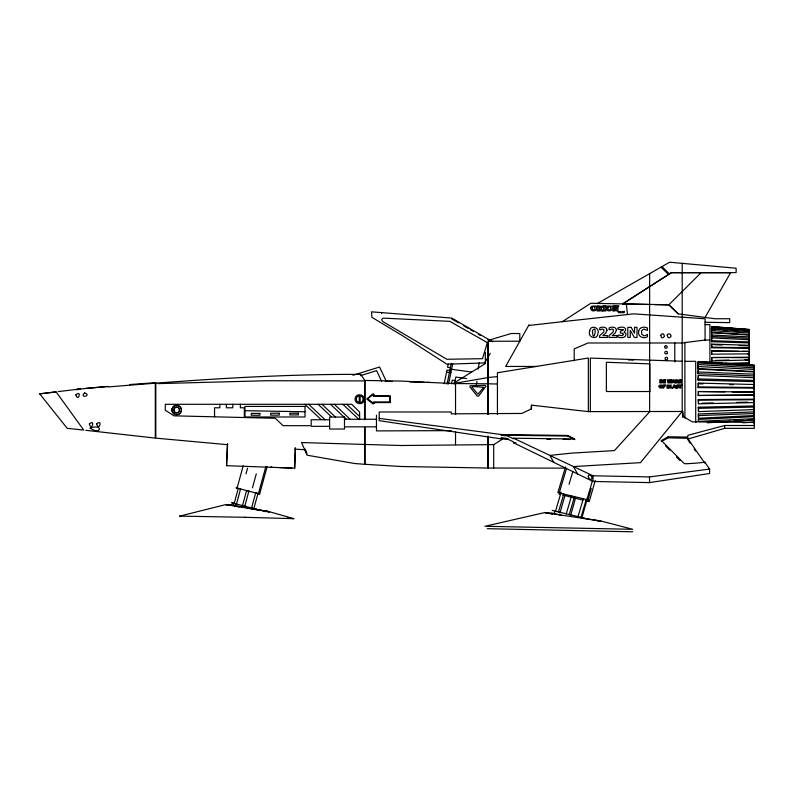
<?xml version="1.0" encoding="UTF-8"?>
<svg xmlns="http://www.w3.org/2000/svg" width="794" height="794" viewBox="0 0 794 794"><rect width="100%" height="100%" fill="white"/><g stroke="black" fill="none" stroke-linecap="round" stroke-linejoin="round"><path stroke-width="1.19" d="M531.444 409.178L531.523 405.158L588.354 411.62L682.651 411.471L683.029 416.413L692.279 421.852L754.3 422.388M295.279 447.568L294.713 468.142L226.548 465.691L227.372 443.925M227.65 443.925L226.548 465.691M294.594 468.142L295.437 448.799M749.169 331.485L749.318 329.48L711.603 326.592L711.464 328.518M711.632 327.277L711.434 329.609L711.434 328.815M749.318 330.145L749.169 331.981L749.169 331.356M749.169 332.339L749.318 329.828L711.573 326.939L711.632 328.25M711.603 329.004L711.464 332.319L749.169 334.691L749.318 332.994L711.603 330.632L711.603 329.004L749.318 331.713L749.318 333.758M711.464 332.319L711.603 330.632M749.169 333.401L749.318 331.713M749.169 335.386L749.318 332.398M754.082 367.572L754.3 365.111L698.224 361.558L698.005 363.92M754.082 369.111L754.3 365.538L698.174 361.985L697.956 365.27L697.956 364.287M754.082 368.615L754.3 365.538M754.3 365.915L754.082 368.178L754.082 367.414M754.082 372.366L754.3 367.85L698.224 364.525L698.005 368.605L754.082 371.503L754.3 369.428L698.224 366.52L698.005 368.605M749.169 339.246L749.318 335.088L711.632 332.746L711.493 336.448L749.169 338.294L749.318 336.894L711.632 335.058L711.493 336.448M749.169 336.477L749.318 335.088M754.082 369.925L754.3 367.85M531.523 405.158L531.107 409.029L521.797 413.446L451.27 413.843L451.27 411.987L379.204 411.987L379.204 420.681L501.222 438.884L508.607 439.132M754.082 370.699L754.3 368.694M749.169 337.41L749.318 336.09M754.082 377.11L754.3 371.999L698.263 369.111L698.045 373.676L754.082 375.939L754.3 374.222L698.263 371.959L698.045 373.676M754.082 373.716L754.3 371.999M754.082 374.847L754.3 373.23M749.169 344.11L749.318 339.713L711.672 337.887L711.523 341.718L749.169 342.919L749.318 341.906L711.672 340.705L711.523 341.718M749.169 340.715L749.318 339.713M749.169 341.827L749.318 340.914M754.082 383.085L754.3 377.676L698.313 375.443L698.095 380.147L754.082 381.626L754.3 380.386L698.313 378.907L698.095 380.147M754.082 378.917L754.3 377.676M754.082 380.286L754.3 379.165M444.164 383.79L446.982 370.103L449.841 370.49M448.233 364.039L447.568 367.255L450.426 367.652M447.032 384.167L451.3 363.404M448.531 383.998L452.719 363.602M478.008 369.17L479.387 362.461M451.478 383.74L452.243 380.137L455.091 380.534M454.327 384.147L455.835 377.041L466.564 378.559M476.281 384.852L477.045 381.269M749.169 349.608L749.318 345.281L711.702 344.11L711.563 347.762L749.169 348.238L749.318 347.683L711.702 347.206L711.563 347.762M749.169 345.837L749.318 345.281M234.24 503.277L238.279 488.389L239.153 488.618M236.215 505.024L240.572 488.995L239.748 488.776M242.23 506.602L246.587 490.573L247.45 490.791M244.522 507.197L248.879 491.168L248.046 490.95M251.291 508.974L255.648 492.955L256.512 493.173M253.574 509.579L257.931 493.55L257.107 493.332L257.931 493.55M237.019 488.072L236.017 487.804L237.098 488.072L243.192 465.8M181.707 516.15L179.742 516.11L225.804 504.597L233.247 505.46L233.843 503.317L231.64 502.751L256.809 509.351L254.725 508.815M245.991 473.82L247.53 468.202M252.472 487.794L256.303 473.82M237.098 488.072L258.427 493.67L265.821 466.664M258.348 493.67L259.638 493.997L267.082 466.832M559.939 513.053L564.891 495.575M570.529 515.713L575.481 498.235M581.784 518.234L586.736 500.756M561.08 492.091L560.405 494.444L559.075 494.116M587.61 501.282L591.302 488.34M595.292 480.39L589.198 501.679L585.238 500.686M555.433 511.465L560.802 493.322M558.4 512.18L563.77 494.037M566.191 514.055L571.561 495.913M569.169 514.77L574.528 496.627M577.953 516.884L583.312 498.741M580.92 517.609L586.28 499.456M565.517 466.971L557.864 492.617L588.473 499.982M559.214 492.935L566.559 468.331M554.232 513.609L554.996 511.068M569.04 484.31L572.861 471.487M586.855 499.595L592.423 480.896M698.144 387.571L698.363 386.896L754.3 387.482L754.082 388.167L698.144 387.571L698.363 383.085L754.3 384.524L754.082 389.844M754.082 385.209L754.3 384.524M672.607 388.097L673.778 384.991L674.721 384.991L675.893 388.097L674.781 387.462L670.255 388.097L670.255 384.991L671.119 384.991L671.119 387.512L672.568 387.512L672.568 388.097M754.082 386.668L754.3 386.132M633.165 360.129L628.659 359.682L628.927 360.139M529.012 324.806L505.649 366.451L537.488 366.441M730.659 272.6L705.072 317.451M454.386 320.379L454.704 319.833M488.26 340.031L488.608 339.415M490.285 353.27L484.707 362.937L446.883 364.188L403.044 336.021L371.9 317.312L371.562 311.844L451.627 318.057L492.707 341.777M667.02 353.538L667.228 353.27A1.31 1.3 0 0 0 666.95 351.623A1.31 1.3 0 0 0 665.263 351.623A1.31 1.3 0 0 0 664.975 353.27L665.183 353.538A1.29 1.28 0 0 0 667.02 353.538M649.899 411.52L614.427 450.605L571.948 453.096L549.875 455.399L553.726 462.336M528.615 325.5L562.281 321.689L590.805 303.278L668.876 304.787L678.225 313.868L714.759 318.741L729.686 318.741L729.686 322.622L705.072 322.275M597.545 303.407L669.64 262.209L736.127 268.233L736.127 272.6L671.416 272.6L622.605 303.894L648.4 304.499M622.605 304.003L671.416 272.709L730.659 272.749M488.181 444.66L493.699 444.66L502.751 438.943M364.823 380.455L401.149 381.08L453.195 383.562L485.333 363.563L485.333 352.397M704.169 462.247L688.13 439.003A7.364 3.891 1.3 0 1 687.783 438.328L668.201 437.812L661.372 441.563L661.372 440.511L668.201 436.76L687.733 437.087A7.533 3.97 1.3 0 1 688.12 435.221L724.674 425.495L754.3 425.495M669.044 386.38L669.322 385.229L666.99 384.991L666.99 388.097C668.111 388.941 671.059 387.264 669.044 386.39M84.551 392.891C78.884 399.074 92.551 395.392 84.551 392.891M747.501 353.906L749.318 353.846L711.593 354.184L711.593 351.008L747.64 351.395M711.593 354.184L711.742 350.948M749.169 351.454L749.169 355.365M698.194 395.472L754.3 395.055L698.194 395.472L698.412 391.502L754.3 392.047L754.082 396.921M754.3 392.047L732.177 391.918M352.963 375.294L379.562 366.997L386.35 381.477M360.387 375.691L376.614 370.629L381.686 381.448M489.352 340.07L511.138 333.52L519.792 333.52L519.792 341.231L488.181 341.231L488.181 414.399M709.915 340.021L705.072 340.08L705.072 318.781L633.86 313.858L562.281 321.689M742.946 422.785L754.3 422.12L754.3 428.343L724.674 428.343L688.13 438.993A7.523 4.089 0 0 0 687.872 439.449M76.353 389.447L80.045 389.03M453.195 383.562L487.625 377.636M488.181 377.537L497.362 376.584M501.222 438.884L501.222 438.05L507.376 438.973L513.529 441.921L513.529 442.754L592.989 481.462L649.522 482.603L709.608 473.492L709.608 469.075L704.864 462.207L703.931 462.326A112.232 59.232 1.3 0 1 685.569 463.736A2.184 1.151 1.3 0 1 684.22 463.547L661.372 440.511M379.204 418.388L501.222 434.526L501.222 435.142L507.376 435.956L513.529 438.824L513.529 438.209L592.989 475.785L649.522 476.926L709.608 469.075M56.106 391.869L39.71 393.864L67.202 428.313L83.737 430.1L56.106 391.879L39.7 393.854M58.299 391.581L77.822 389.259M705.28 340.021L681.56 342.988L588.026 342.988L574.211 348.923L574.211 360.804M78.527 389.179L107.527 386.489L85.841 388.375M108.034 386.45L108.034 386.946C192.128 380.058 276.342 374.034 360.794 374.371L365.121 380.912L364.575 380.912L364.575 419.679M129.789 384.554L155.296 382.678M719.364 421.882L730.43 421.237M734.122 421.028L743.958 420.453M747.65 420.234L754.082 419.857L754.3 422.865M707.246 422.775L754.3 420.056L754.082 418.051M754.3 418.646L698.611 421.406L698.392 419.401L754.082 416.642L754.3 421.098L754.082 419.014M754.082 415.272L754.3 416.989L754.082 411.897L698.343 413.982L698.343 416.642L698.561 418.259L754.3 415.52L754.082 413.902M754.3 413.505L698.561 415.599L698.343 413.982M754.082 410.081L754.3 411.322L754.082 405.942L698.293 407.213L698.512 411.62L754.3 409.565L754.082 408.453M158.264 383.621L266.288 380.733L365.121 380.912M754.3 407.054L698.512 408.334L698.293 407.213M715.334 360.446L728.922 360.069M744.99 359.632L749.318 359.98L711.771 360.982L711.623 357.518L749.169 357.211L749.318 361.538L749.169 360.982M723.989 363.404L749.169 362.699L749.318 363.612L734.003 364.049M701.965 403.203L713.121 402.955M736.673 402.419L747.829 402.171M754.082 403.828L754.3 404.503L754.082 399.193L698.244 399.571L698.462 403.828L754.3 402.588L754.082 402.042M749.318 357.657L711.623 357.518M754.3 399.739L698.462 400.116L698.244 399.571M487.625 444.66L401.149 445.513L301.522 442.556L307.079 455.2L354.62 463.517L364.575 464.282L364.575 427.569M705.072 324.607L709.915 324.607L709.915 362.253M684.904 361.33L695.713 361.33L695.713 422.497M244.989 410.706L304.995 411.768M344.487 419.252L376.465 419.252M329.629 419.758L311.169 419.758L311.169 426.338L329.629 426.338M309.918 425.683L283.031 425.683L275.32 418.279L174.015 415.838L165.281 410.25L165.281 404.295L351.742 404.295L359.613 412.066L359.613 419.54M344.487 426.844L376.465 426.844M291.726 468.033L279.359 467.577M488.181 468.023L565.606 468.123M749.318 351.405L742.549 351.395M487.625 383.81L455.538 383.562L455.538 414.399M488.181 383.81L497.431 384.008M698.194 391.571L724.892 391.839M711.593 351.008L738.827 351.345M513.529 438.209L574.787 439.032L567.68 435.469L501.222 434.526M546.957 439.29L550.669 439.34M501.222 435.142L567.68 436.085L574.787 439.638M179.742 516.11L245.296 517.301M487.308 528.695L632.719 531.791M654.435 304.618L668.876 304.896L678.225 313.868M244.731 517.301L293.75 518.651L269.642 511.783L230.994 504.875L231.61 505.044M698.144 383.76L703.008 383.889M729.755 384.594L733.408 384.683M385.219 381.319L392.524 381.507M409.585 381.944L424.204 382.321M426.646 382.38L430.298 382.48M713.955 344.735L722.351 345.003M739.135 345.529L747.531 345.797M563.105 439.271L570.112 439.489M513.529 442.754L515.981 442.834M682.205 361.24L590.349 358.094L590.349 411.62M501.222 438.05L506.145 438.219M247.539 466.435L248.155 466.455M270.714 467.279L272.084 467.319L270.794 467.279M597.108 520.854L600.73 521.023L581.158 517.896M264.452 511.465L269.156 511.693L265.295 511.038M294.763 449.156L304.658 449.692M698.174 362.977L754.3 366.322M699.445 361.766L722.669 363.225M725.111 363.374L752.007 365.061M711.573 327.743L749.318 330.463M712.635 329.699L715.057 329.877M723.503 330.483L727.125 330.741M734.371 331.267L737.993 331.525M293.75 518.651L287.656 518.145M712.814 326.791L749.318 329.56M712.843 327.376L715.245 327.555M744.137 329.748L746.539 329.937M365.121 464.301L401.149 466.495L487.625 468.033L487.625 451.369M227.183 444.65L155.823 438.139L155.823 382.609M550.927 513.271L545.418 512.696L552.614 514.194M85.841 430.318L155.296 438.089L155.296 382.648M269.642 511.783L264.988 511.038M450.129 369.091L471.547 372.019M449.503 372.108L450.932 372.297M446.556 372.178L449.414 372.565M226.469 504.686L269.037 511.693M230.002 505.292L225.804 504.597M253.088 509.093L263.797 510.85M230.488 505.381L226.34 504.686L229.962 505.51M242.537 505.609L243.371 505.828M552.128 510.373L584.811 518.244M551.373 512.924L562.509 515.604M562.698 495.019L582.875 500.091M253.693 508.537L253.028 508.359M236.146 503.932L235.659 503.803M244.205 506.056L244.79 506.205L243.966 505.977M252.155 508.13L251.599 507.991L252.432 508.2M235.074 503.644L234.518 503.505M233.247 505.46L239.083 506.989M258.427 493.67L259.638 493.997M451.667 318.801L455.945 321.282M456.51 321.61L458.624 322.84M463.428 325.629L465.572 326.87M466.028 327.138L468.152 328.359M470.266 329.589L473.442 331.435M478.395 334.314L480.539 335.554M488.022 339.892L490.156 341.132M342.889 404.295L359.216 419.679M330.473 404.295L346.184 419.093M318.116 404.295L331.118 416.542M304.866 404.295L320.845 419.341M346.74 404.295L359.613 416.493M334.343 404.295L350.094 419.232M321.987 404.295L335.405 417.019M308.747 404.305L325.123 419.828M661.978 266.586L669.481 273.95M660.995 267.141L668.538 274.555M665.571 445.871L669.779 450.188M676.498 457.086L679.863 460.54M688.795 441.176L690.135 443.151M694.154 449.076L695.494 451.052M577.615 473.978L573.466 466.554L640.51 462.654L682.205 411.471L682.205 263.35M304.886 448.809L305.432 450.049M305.66 450.555L306.196 451.786M306.415 452.272L306.653 452.828M305.571 450.635L306.107 451.846M306.335 452.362L306.95 453.761M754.082 400.563L754.3 401.238M687.723 437.047L687.733 438.139M749.169 358.322L749.318 358.878M754.082 407.124L754.3 408.364M749.169 363.662L749.318 364.674M754.082 412.83L754.3 414.547M626.327 303.963L627.498 314.553M754.082 417.307L754.3 419.381M754.082 420.234L754.3 422.527M754.082 421.078L754.3 423.371M754.082 421.306L754.3 423.778M682.87 417.505L682.651 411.471M381.626 312.618L381.676 313.372M754.082 368.376L754.082 421.465M749.318 329.828L749.318 330.899M749.169 332.14L749.169 364.575M724.674 425.495L724.674 428.343M711.771 357.965L711.771 360.982M711.632 332.746L711.632 335.058M711.672 337.887L711.672 340.705M711.702 344.11L711.702 347.206M704.864 462.207L704.864 463.259M701.042 272.749L668.876 304.787M698.512 408.334L698.512 411.62M698.561 415.599L698.561 418.259M698.363 383.085L698.363 386.896M698.412 391.502L698.412 395.392M698.462 400.116L698.462 403.828M698.392 419.401L698.392 421.267M698.174 361.985L698.263 363.602M698.224 364.525L698.224 366.52M698.263 369.111L698.263 371.959M698.313 375.443L698.313 378.907M684.904 342.561L684.904 418.101M674.791 342.988L674.791 361.925M668.201 436.76L668.201 437.812M649.631 273.642L649.631 411.52M649.522 476.926L649.522 482.603M592.989 475.785L592.989 481.462M588.354 411.62L588.354 358.025L497.431 372.753L497.431 414.418M567.68 435.469L567.68 436.085M493.699 444.66L493.699 468.142M488.181 436.214L488.181 468.043M487.625 342.472L487.625 414.399M487.625 436.243L487.625 451.052M455.538 431.708L455.538 444.66M451.27 430.636L376.465 430.904L376.465 415.183M365.121 380.455L365.121 419.689M365.121 427.589L365.121 464.282M244.334 417.535L244.334 407.788L240.354 407.788L240.354 404.295M232.811 404.295L232.811 407.788L226.409 407.788L226.409 404.295M219.869 404.295L219.869 407.788L214.549 407.788L214.549 416.81M688.13 440.184A7.374 4.01 0 0 1 687.991 439.965M708.576 468.242A1.796 0.516 78.7 0 1 708.893 468.788M485.839 386.281L478.881 395.799A1.519 1.449 46.8 0 1 477.909 396.186A1.389 1.32 46.8 0 1 476.936 395.799L469.83 386.747L470.167 385.785L484.846 385.378L485.839 386.281M367.711 398.816L372.902 402.886L373.458 401.943L389.695 401.943L389.695 396.385L373.458 396.385L372.991 394.529L367.711 398.816M589.694 331.158C587.084 337.42 597.634 340.557 597.862 333.619C600.433 327.386 589.962 324.27 589.694 331.158M592.423 330.8C593.376 346.244 598.071 322.642 592.423 330.8M661.412 386.539C659.745 390.003 659.745 383.085 661.412 386.539M592.264 307.953L592.344 309.065A1.538 1.528 0 0 0 592.88 309.809L594.498 309.819A1.469 1.459 0 0 0 595.043 309.065L594.736 307.06L593.128 306.702A1.439 1.439 0 0 0 592.344 307.596L592.264 307.953M607.876 307.953L607.946 309.065A1.538 1.528 0 0 0 608.482 309.809L610.11 309.819A1.469 1.459 0 0 0 610.646 309.065L610.348 307.06L608.74 306.702A1.439 1.439 0 0 0 607.956 307.596L607.876 307.953M472.073 387.214L477.919 394.241L483.486 387.571A1.787 1.002 8.2 0 0 483.546 387.254L472.837 386.549L472.083 387.194M620.868 312.518C619.578 314.106 620.005 309.303 620.868 312.518M638.634 331.267C637.274 336.378 643.497 339.316 647.438 336.775L647.438 334.403L645.274 335.584A2.898 2.6 9.6 0 1 643.736 335.713L641.592 333.996L641.582 330.86L643.676 329.083L647.438 330.403L647.438 327.991C644.311 326.215 639.16 327.178 638.634 331.267M658.98 386.192L659.407 387.73L661.333 388.058A1.459 1.399 7 0 0 662.196 387.224L662.057 385.596A1.419 1.36 7 0 0 661.333 385.03L659.645 385.169L658.98 386.192M623.052 312.528C620.799 314.057 622.873 309.352 623.052 312.528M590.805 307.784C589.892 312.379 598.2 311.695 596.423 307.288A2.67 2.66 0 0 0 595.411 306.067L591.967 306.067A2.67 2.66 0 0 0 590.954 307.288L590.805 307.784M606.418 307.784C605.504 312.379 613.812 311.695 612.035 307.288A2.67 2.66 0 0 0 611.013 306.067L607.569 306.067A2.67 2.66 0 0 0 606.556 307.288L606.418 307.784M374.024 403.362L373.001 403.987L366.739 398.965L373.081 393.774L373.984 394.191L374.024 395.829L390.41 395.829L390.41 402.568L374.024 402.568L374.024 403.352M623.28 334.234C622.794 338.184 616.442 332.259 618.02 337.023C620.67 338.155 625.91 338.184 625.98 334.284A2.581 2.223 -4.2 0 0 625.533 333.014C621.652 332.021 627.141 331.148 625.434 328.557C623.776 326.463 620.551 327.078 618.337 327.773C614.824 331.346 629.731 327.753 620.372 331.277L620.372 333.053L622.516 333.192L623.28 334.234M662.583 381.974L661.789 382.867L659.814 382.926L659.814 379.81C662.682 379.066 661.928 380.882 662.583 381.974M678.81 387.125L677.927 388.087L676.051 387.919C681.232 387.115 672.796 386.559 677.51 384.931A3.265 3.126 7 0 1 678.413 385.05C678.165 386.192 676.031 385.239 678.81 387.125M606.983 330.205L605.941 332.845L602.904 335.544L607.45 335.544L607.45 337.45L599.569 337.45L599.569 335.802L603.906 331.753L603.807 329.46C602.041 327.813 598.626 332.18 599.827 327.783C602.219 326.731 606.934 326.632 606.983 330.205M616.382 330.205L615.34 332.845L612.303 335.544L616.859 335.544L616.859 337.45L608.968 337.45L608.968 335.802L613.305 331.753L613.216 329.46C611.44 327.813 608.025 332.18 609.226 327.783C611.618 326.731 616.333 326.632 616.382 330.205M661.69 381.964C660.3 383.472 660.697 380.505 661.69 381.964M668.856 387.135C667.665 388.603 667.754 385.705 668.856 387.135M75.867 394.896C78.368 402.895 82.04 389.219 75.867 394.896M89.335 424.046C91.846 432.055 95.508 418.369 89.335 424.046M96.65 423.976C99.161 431.976 102.833 418.299 96.65 423.976M172.119 408.791C170.333 414.577 179.881 417.138 181.221 411.232C183.017 405.446 173.469 402.886 172.119 408.791M173.936 409.277L174.223 411.431A2.848 2.829 63.1 0 0 178.67 412.007C180.466 410.379 179.087 407.084 176.675 407.183A2.789 2.729 -31.9 0 0 174.67 408.007L173.936 409.277M355.275 398.042C353.538 403.67 362.818 406.151 364.128 400.414C365.865 394.787 356.585 392.305 355.275 398.042M356.268 398.31L356.625 401L359.245 402.727L359.245 395.73L357.191 396.712L356.268 398.31M363.255 399.223L362.213 401.744L360.158 402.727L360.158 395.73L362.213 396.712L363.255 399.223M619.459 311.774C619.429 314.93 616.511 310.196 619.459 311.774M660.648 335.276L661.571 337.519A1.806 1.618 9.6 0 0 663.089 337.718L664.489 336.309L663.566 334.076A1.737 1.499 8.3 0 0 662.057 333.877L660.648 335.276M667.188 335.207L668.111 337.45A1.806 1.618 9.6 0 0 669.63 337.649C673.55 336.299 668.528 331.277 667.188 335.207M602.06 307.189L601.147 308.489L602.686 310.96L601.078 310.96L599.887 308.668L599.281 308.668L599.281 310.077L599.946 310.077L599.946 310.96L597.187 310.96L597.187 310.077L597.912 310.077L597.912 306.603L597.187 306.603L597.187 305.71L601.832 306.395A1.489 1.479 0 0 1 602.06 307.189M678.255 380.673L677.6 381.606L678.761 382.926L677.699 382.926L676.736 381.785L676.428 382.926L675.555 382.926L675.555 379.81L677.659 379.899L678.255 380.673M622.268 312.389L622.268 312.389M677.361 380.763C676.389 382.311 676.309 379.363 677.361 380.763M600.621 307.209L599.281 307.824L599.281 306.603L600.621 307.209M661.471 380.693C660.628 381.944 660.499 379.502 661.471 380.693M668.637 385.864C667.714 387.135 667.714 384.673 668.637 385.864M670.99 379.81L670.493 381.904L669.938 379.81L669.074 379.81L668.498 381.904L668.022 379.81L667.119 379.81L667.992 382.926L668.945 382.926L669.481 381.001L670.037 382.926L670.999 382.926L671.873 379.81L670.99 379.81M487.377 342.631L482.484 358.69L446.833 359.265L383.264 321.828A3.732 3.434 27 0 1 381.755 319.754A2.134 1.965 27 0 1 383.79 318.156L449.841 321.352L487.377 342.631M673.014 382.291L671.923 382.926L673.094 379.81L674.046 379.81L675.218 382.926L673.014 382.291M673.56 380.703L673.203 381.725L673.917 381.725L673.56 380.703M674.235 385.874L673.888 386.896L674.592 386.896L674.235 385.874M90.109 428.055C101.314 436.035 103.627 423.311 90.109 428.055M80.293 389.179L76.661 389.616L80.303 389.169M665.571 345.767L665.263 345.896A1.31 1.3 0 0 0 664.906 347.861A1.31 1.3 0 0 0 666.91 347.861A1.31 1.3 0 0 0 666.553 345.906L665.571 345.767M544.644 512.587L484.965 526.283L632.679 529.3L601.445 521.132L544.644 512.587M605.822 305.71L602.835 305.71L602.835 306.603L603.639 306.603L603.639 310.077L602.835 310.077L602.835 310.96L605.822 310.96L605.822 310.077L605.008 310.077L605.008 306.603L605.822 306.603L605.822 305.71M615.042 305.71L612.829 305.71L612.829 306.603L613.534 306.603L613.534 310.077L612.829 310.077L612.829 310.96L615.132 310.96L615.132 310.077L614.467 310.077L614.467 307.109L616.749 311L617.921 311L617.921 306.603L618.665 306.603L618.665 305.71L616.293 305.71L616.978 308.985L615.042 305.71M624.015 311.337C622.248 311.705 624.908 314.732 624.015 311.337M621.702 312.25L621.037 312.578L621.702 312.25M631.101 327.346L627.796 327.346L627.796 337.45L630.257 337.45L630.257 330.403L634.396 337.45L636.996 337.45L636.996 327.346L634.525 327.346L634.525 333.133L631.101 327.346M665.422 379.81L663.079 379.81L663.079 382.926L665.422 382.926L665.422 382.331L663.943 382.331L663.943 381.547L665.303 381.547L663.943 380.405L665.422 380.405L665.422 379.81M681.361 379.81L679.019 379.81L679.019 382.926L681.361 382.926L681.361 382.331L679.882 382.331L679.882 381.547L681.242 381.547L679.882 380.405L681.361 380.405L681.361 379.81M665.144 384.991L662.821 384.991L662.821 388.097L663.695 388.097L663.695 386.767L665.025 386.767L663.695 385.576L665.144 385.576L665.144 384.991M681.808 384.991L678.9 384.991L678.9 385.576L679.922 385.576L679.922 388.097L680.786 388.097L680.786 385.576L681.808 385.576L681.808 384.991M649.829 391.521L606.378 391.521L606.378 362.272L649.829 363.87L649.829 391.521M304.995 406.429L244.989 406.429L244.989 416.979L304.995 416.979L304.995 406.429M279.26 413.208L270.665 413.208L270.665 415.133L279.26 415.133L279.26 413.208M298.385 413.217L289.84 413.217L289.84 414.925L298.385 414.925L298.385 413.217M259.886 413.416L251.281 413.416L251.281 415.232L259.886 415.232L259.886 413.416M344.487 417.058L329.629 417.058L329.629 429.028L344.487 429.028L344.487 417.058M665.422 359.434A1.3 1.29 0 0 0 667.605 358.858A1.3 1.29 0 0 0 666.017 357.27A1.3 1.29 0 0 0 665.422 359.434M588.275 476.271A2.461 1.538 58.8 0 0 591.004 479.437A2.461 1.538 58.8 0 0 591.044 475.884A2.461 1.538 58.8 0 0 588.275 476.271M174.323 414.091A4.714 4.714 0 0 0 181.389 410.012A4.714 4.714 0 0 0 174.323 405.933A4.714 4.714 0 0 0 174.323 414.091M175.256 412.463A2.829 2.829 0 0 0 179.504 410.012A2.829 2.829 0 0 0 175.256 407.56A2.829 2.829 0 0 0 175.256 412.463"/></g></svg>
